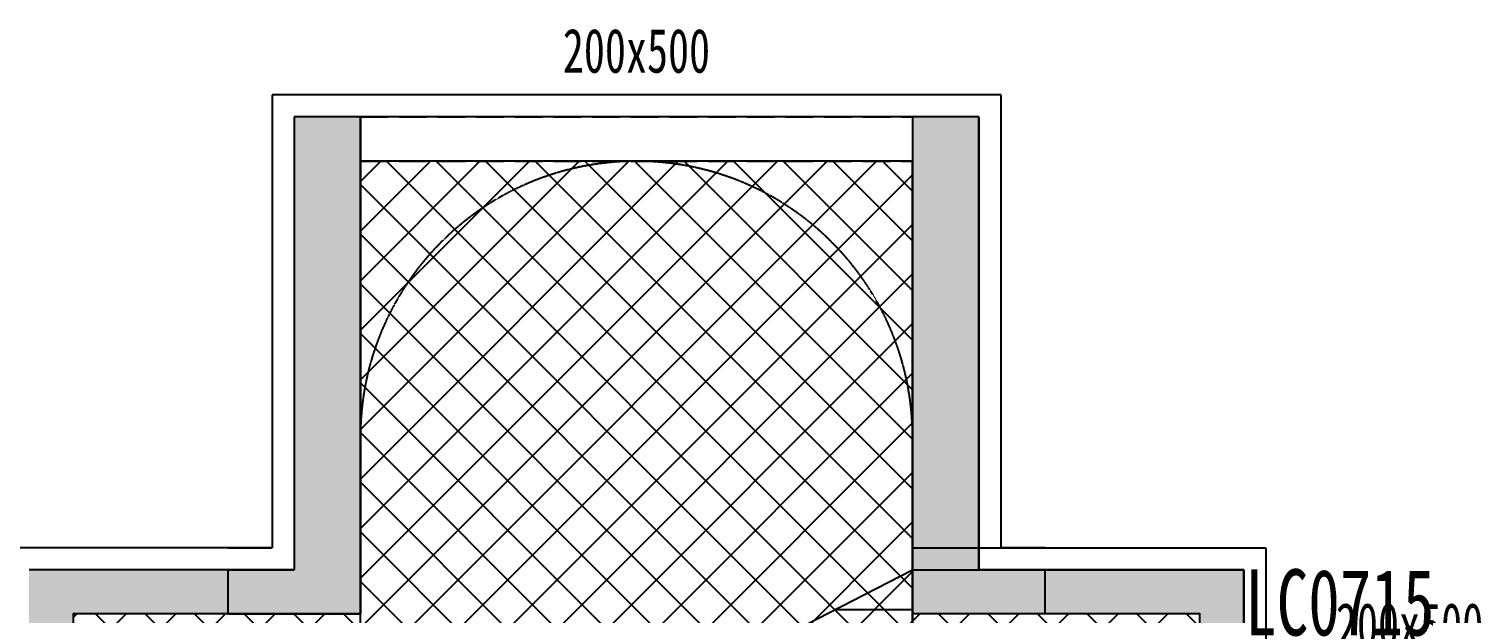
# Model space of a CAD drawing. Header units: millimetres. Extents: x -28014 to 297841, y -81741 to 47579.
# Drawn here: x 280769 to 287342, y -25177 to -22530 of the extents above; entities that cross this region are included whole.
import ezdxf
from ezdxf.enums import TextEntityAlignment as Align

# ---------------------------------------------------------------- set-up
doc = ezdxf.new("R2010")
doc.units = ezdxf.units.MM
doc.header["$MEASUREMENT"] = 0
doc.linetypes.add('DASH', pattern=[0.35, 0.25, -0.1])
for name, color, linetype in [('A-墙体-填充墙', 4, 'Continuous'), ('A-墙体-面层', 6, 'Continuous'), ('A-楼面-楼梯', 2, 'Continuous'), ('A-注释-填充', 8, 'Continuous'), ('A-立面-填充1', 8, 'Continuous'), ('AR9-剪力墙（柱）填充', 250, 'Continuous'), ('AR9-剪力墙（柱）线', 6, 'Continuous'), ('AR9-墙线', 160, 'Continuous'), ('AR9-梁', 1, 'DASH'), ('C-sheet(通用-图框)', 7, 'Continuous'), ('FF-平面文字', 50, 'Continuous'), ('SURFACE', 6, 'Continuous')]:
    doc.layers.add(name, color=color, linetype=linetype)
doc.styles.add('宋体', font='', dxfattribs={"width": 0.8})
doc.styles.get('宋体').set_extended_font_data('SimSun')

# ---------------------------------------------------------------- blocks, each defined once
blk = doc.blocks.new('fxhgbfdchj')
at = {"layer": 'A-墙体-面层'}
blk.add_line((-400, 2250), (-400, 300), dxfattribs=at)
at = {"layer": 'AR9-墙线'}
for p, q in [((-300, 2250), (-300, 200)), ((0, 2250), (-300, 2250)), ((0, 2250), (0, 100)), ((-300, 200), (-1500, 200)), ((0, -200), (0, 100))]:
    blk.add_line(p, q, dxfattribs=at)
at = {"layer": 'SURFACE'}
blk.add_line((-400, 300), (-1600, 300), dxfattribs=at)
blk = doc.blocks.new('fchgbfhy')
at = {"layer": 'A-墙体-填充墙'}
for p, q in [((-7850, 3400), (-6350, 3400)), ((-7850, 3400), (-7850, 3000)), ((-6350, 3400), (-6350, 2900))]:
    blk.add_line(p, q, dxfattribs=at)
at = {"layer": 'A-墙体-面层'}
blk.add_line((-6250, 3500), (-6250, 3000), dxfattribs=at)
at = {"layer": 'SURFACE'}
blk.add_line((-7850, 3500), (-6250, 3500), dxfattribs=at)
blk = doc.blocks.new('fdgfdth')
at = {"layer": 'A-墙体-填充墙'}
for p, q in [((-3100, 0), (-3100, -2050)), ((0, 0), (-3100, 0)), ((0, 0), (0, -2050)), ((-2800, -200), (-2800, -2250)), ((-300, -200), (-2800, -200)), ((-300, -200), (-300, -2250)), ((-3400, -2050), (-3100, -2050)), ((-3400, -2050), (-3400, -2250)), ((300, -2050), (0, -2050)), ((300, -2250), (300, -2050)), ((-3400, -2250), (-2800, -2250)), ((300, -2250), (-300, -2250))]:
    blk.add_line(p, q, dxfattribs=at)
at = {"layer": 'A-楼面-楼梯'}
for p, q in [((-300, -2052.5), (-837.8, -2328.5)), ((-300, -3530.4), (-300, -2052.5)), ((-646.7, -2230.4), (-300, -2230.4))]:
    blk.add_line(p, q, dxfattribs=at)
at = {"layer": 'A-楼面-楼梯', "color": 9, "linetype": 'DASH'}
blk.add_arc((-1550, -1450.4), 1250, 0, 180, dxfattribs=at)
at = {"layer": 'SURFACE'}
for p, q in [((-3200, 100), (-3200, -1950)), ((100, 100), (-3200, 100)), ((100, 100), (100, -1950)), ((-3400, -1950), (-3200, -1950)), ((300, -1950), (100, -1950))]:
    blk.add_line(p, q, dxfattribs=at)
blk = doc.blocks.new('zz7')
at = {"layer": 'AR9-剪力墙（柱）填充'}
for points in [[(6300, 2550), (6000, 2550), (6000, 500), (4800, 500), (4800, 0), (4500, 0), (4500, -200), (5000, -200), (5000, 300), (6300, 300)], [(8800, 2550), (8800, 300), (10100, 300), (10100, -200), (10600, -200), (10600, 0), (10300, 0), (10300, 500), (9100, 500), (9100, 2550)]]:
    blk.add_hatch(color=256, dxfattribs=at).paths.add_polyline_path(points)
at = {"layer": 'AR9-剪力墙（柱）线'}
for p, q in [((6300, 2550), (6000, 2550)), ((6000, 2550), (6000, 500)), ((6300, 300), (6300, 2550)), ((8800, 2550), (8800, 300)), ((9100, 2550), (8800, 2550)), ((9100, 500), (9100, 2550)), ((6000, 500), (4800, 500)), ((10300, 500), (9100, 500)), ((10300, 0), (10300, 500))]:
    blk.add_line(p, q, dxfattribs=at)
blk = doc.blocks.new('bh2')
at = {"layer": 'FF-平面文字', "style": '宋体', "width": 0.7}
blk.add_text('LC0715', height=300, dxfattribs=at).set_placement((8699.9, -150))
blk = doc.blocks.new('dfxgdfh')
at = {"layer": 'AR9-梁', "ltscale": 500}
for p, q in [((6300, 2550), (8800, 2550)), ((6300, 2350), (8800, 2350))]:
    blk.add_line(p, q, dxfattribs=at)
at = {"layer": 'FF-平面文字', "ltscale": 500, "style": '宋体', "width": 0.7}
for p in [(7550, 2850), (11050, 250)]:
    blk.add_text('200x500', height=200, dxfattribs=at).set_placement(p, align=Align.MIDDLE_CENTER)

msp = doc.modelspace()

# ---------------------------------------------------------------- hatches: boundary and pattern name
at = {"layer": 'A-立面-填充1', "ltscale": 0.01}
h = msp.add_hatch(dxfattribs=at)
h.set_pattern_fill('ANSI37', color=256, scale=100)
h.set_pattern_definition([(45, (-160913.95, -288144.42), (-112.2532, 112.2532), []), (135, (-160913.95, -288144.42), (-112.2532, -112.2532), [])])
h.paths.add_polyline_path([(283618.762, -32227.447), (286268.762, -32227.447), (286268.762, -25677.447), (286068.762, -25677.447), (286068.762, -25177.447), (284768.762, -25177.447), (284768.762, -23127.447), (282268.762, -23127.446), (282268.762, -25177.447), (280982.552, -25177.447), (280968.762, -25177.447), (280968.762, -26127.447), (282268.762, -26127.447), (282268.762, -28077.447), (285068.762, -28077.447), (285068.762, -28577.447), (284718.762, -28577.447), (284718.762, -30277.447), (283618.762, -30277.447)])

# ---------------------------------------------------------------- linework, layer by layer
at = {"layer": 'A-注释-填充', "ltscale": 0.01}
msp.add_lwpolyline([(283618.762, -32227.447), (286268.762, -32227.447), (286268.762, -25677.447), (286068.762, -25677.447), (286068.762, -25177.447), (284768.762, -25177.447), (284768.762, -23127.447), (282268.762, -23127.446), (282268.762, -25177.447), (280982.552, -25177.447), (280968.762, -25177.447), (280968.762, -26127.447), (282268.762, -26127.447), (282268.762, -28077.447), (285068.762, -28077.447), (285068.762, -28577.447), (284718.762, -28577.447), (284718.762, -30277.447), (283618.762, -30277.447)], close=True, dxfattribs=at)

# ---------------------------------------------------------------- block references
for name, p in [('dfxgdfh', (275968.762, -25477.447)), ('fdgfdth', (285068.762, -22927.447)), ('fxhgbfdchj', (282268.762, -25177.447)), ('zz7', (275968.762, -25477.447)), ('fchgbfhy', (292618.762, -28377.447))]:
    msp.add_blockref(name, p)
at = {"layer": 'C-sheet(通用-图框)'}
msp.add_blockref('bh2', (277574.552, -25124.923), dxfattribs=at)

doc.saveas('drawing.dxf')
